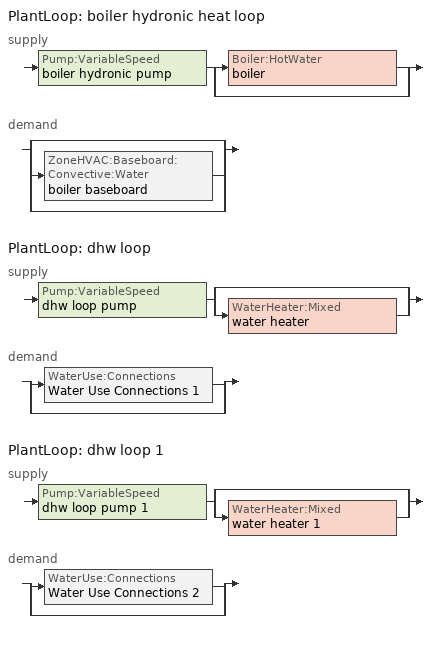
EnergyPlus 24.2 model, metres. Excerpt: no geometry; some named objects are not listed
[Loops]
PlantLoop 'boiler hydronic heat loop'
 supply: Pump:VariableSpeed 'boiler hydronic pump' > split
  | Boiler:HotWater 'boiler'
  | bypass
 demand: split
  | bypass
  | ZoneHVAC:Baseboard:Convective:Water 'boiler baseboard'
  | bypass
PlantLoop 'dhw loop'
 supply: Pump:VariableSpeed 'dhw loop pump' > split
  | bypass
  | WaterHeater:Mixed 'water heater'
 demand: split
  | WaterUse:Connections 'Water Use Connections 1'
  | bypass
PlantLoop 'dhw loop 1'
 supply: Pump:VariableSpeed 'dhw loop pump 1' > split
  | bypass
  | WaterHeater:Mixed 'water heater 1'
 demand: split
  | WaterUse:Connections 'Water Use Connections 2'
  | bypass
[ZoneControl:Thermostat]
conditioned space Thermostat: Zone or ZoneList=conditioned space; Control Type Schedule=conditioned space Thermostat Schedule; Control 1=conditioned space temperature setpoint; Temperature Difference Between Cutout And Setpoint {deltaC}=0
[ThermostatSetpoint:DualSetpoint]
conditioned space temperature setpoint: Heating Setpoint Temperature Schedule=heating setpoint; Cooling Setpoint Temperature Schedule=cooling setpoint
[ZoneHVAC:Baseboard:Convective:Water]
boiler baseboard: Availability Schedule=Always On Discrete; Heating Design Capacity Method=HeatingDesignCapacity; Heating Design Capacity {W}=17597.7; Heating Design Capacity Per Floor Area {W/m2}=0; Fraction of Autosized Heating Design Capacity=0.8; U-Factor Times Area Value {W/K}=1267.04; Maximum Water Flow Rate {m3/s}=0.000758076; Convergence Tolerance=0.001
[AirLoopHVAC:UnitarySystem] Control Type=Load; Controlling Zone or Thermostat Location=conditioned space; Dehumidification Control Type=None; Availability Schedule=Always On Discrete; Fan Placement=BlowThrough; DX Heating Coil Sizing Ratio=1; Use DOAS DX Cooling Coil=No; Minimum Supply Air Temperature {C}=2; Latent Load Control=SensibleOnlyLoadControl; Cooling Supply Air Flow Rate Method=None; Heating Supply Air Flow Rate Method=SupplyAirFlowRate; Heating Supply Air Flow Rate {m3/s}=0.00141584; No Load Supply Air Flow Rate Method=SupplyAirFlowRate; No Load Supply Air Flow Rate {m3/s}=0; No Load Supply Air Flow Rate Control Set To Low Speed=Yes; Maximum Supply Air Temperature {C}=48.8889; Maximum Outdoor Dry-Bulb Temperature for Supplemental Heater Operation {C}=21; Ancillary On-Cycle Electric Power {W}=0; Ancillary Off-Cycle Electric Power {W}=0
Name | Supply Fan | Supply Air Fan Operating Mode Schedule | Heating Coil
unit heater unitary system | unit heater supply fan | unit heater auto fan schedule | unit heater htg coil
unit heater unitary system 1 | unit heater supply fan 1 | unit heater auto fan schedule 1 | unit heater htg coil 1
[Fan:SystemModel] Availability Schedule=Always On Discrete; Design Maximum Air Flow Rate {m3/s}=0.00141584; Speed Control Method=Discrete; Electric Power Minimum Flow Rate Fraction=0.2; Design Pressure Rise {Pa}=500; Motor Efficiency=1; Motor In Air Stream Fraction=1; Design Electric Power Consumption {W}=Autosize; Design Power Sizing Method=PowerPerFlow; Electric Power Per Unit Flow Rate {W/(m3/s)}=1e-06; Electric Power Per Unit Flow Rate Per Unit Pressure {W/((m3/s)-Pa)}=1.66667; Fan Total Efficiency=0.7; Motor Loss Radiative Fraction=0; Number of Speeds=1; Speed Flow Fraction 1=1; Speed Electric Power Fraction 1=1
unit heater supply fan; unit heater supply fan 1
[Coil:Heating:Fuel] Availability Schedule=Always On Discrete; Fuel Type=NaturalGas; Burner Efficiency=0.3; Nominal Capacity {W}=0.293071; On Cycle Parasitic Electric Load {W}=0; Off Cycle Parasitic Fuel Load {W}=0
unit heater htg coil; unit heater htg coil 1
[Zone equipment]
conditioned space: boiler baseboard, unit heater unitary system, unit heater unitary system 1
[PlantLoop] Fluid Type=Water; Maximum Loop Temperature {C}=100; Minimum Loop Temperature {C}=0; Minimum Loop Flow Rate {m3/s}=0; Load Distribution Scheme=Optimal; Plant Loop Demand Calculation Scheme=SingleSetpoint; Common Pipe Simulation=None
Name | Plant Equipment Operation Scheme | Maximum Loop Flow Rate {m3/s} | Plant Loop Volume {m3}
boiler hydronic heat loop | boiler hydronic heat loop Operation Schemes | Autosize | Autocalculate
dhw loop | dhw loop Operation Schemes | 0.01 | 0.003
dhw loop 1 | dhw loop 1 Operation Schemes | 0.01 | 0.003
[Sizing:Plant] Loop Type=Heating; Sizing Option=NonCoincident; Zone Timesteps in Averaging Window=1; Coincident Sizing Factor Mode=None
Name | Design Loop Exit Temperature {C} | Loop Design Temperature Difference {deltaC}
boiler hydronic heat loop | 82.2222 | 11.1111
dhw loop; dhw loop 1 | 56 | 5.55556
[Pump:VariableSpeed] Motor Efficiency=0.85; Fraction of Motor Inefficiencies to Fluid Stream=0; Coefficient 1 of the Part Load Performance Curve=0; Coefficient 2 of the Part Load Performance Curve=1; Coefficient 3 of the Part Load Performance Curve=0; Coefficient 4 of the Part Load Performance Curve=0; Design Minimum Flow Rate {m3/s}=0; Pump Control Type=Intermittent; Skin Loss Radiative Fraction=0.5; Design Power Sizing Method=PowerPerFlowPerPressure; Design Electric Power per Unit Flow Rate {W/(m3/s)}=348701.1; Design Shaft Power per Unit Flow Rate per Unit Head {W/((m3/s)-Pa)}=1.28205; Design Minimum Flow Rate Fraction=0
Name | Design Maximum Flow Rate {m3/s} | Design Pump Head {Pa} | Design Power Consumption {W}
boiler hydronic pump | 3.75e-05 | 20000 | 1
dhw loop pump; dhw loop pump 1 | 0.01 | 1 | 0
[Boiler:HotWater]
boiler: Fuel Type=NaturalGas; Nominal Capacity {W}=17597.7; Nominal Thermal Efficiency=0.95; Efficiency Curve Temperature Evaluation Variable=LeavingBoiler; Normalized Boiler Efficiency Curve=NonCondensingBoilerEff; Design Water Flow Rate {m3/s}=Autosize; Minimum Part Load Ratio=0; Maximum Part Load Ratio=1; Optimum Part Load Ratio=1; Water Outlet Upper Temperature Limit {C}=99.9; Boiler Flow Mode=LeavingSetpointModulated; On Cycle Parasitic Electric Load {W}=0; Sizing Factor=1; Off Cycle Parasitic Fuel Load {W}=0
[SetpointManager:Scheduled] Control Variable=Temperature
Name | Schedule
boiler hydronic heat loop setpoint manager | boiler hydronic heat supply setpoint
Setpoint Manager Scheduled 1 | dhw temp
Setpoint Manager Scheduled 2 | dhw temp 1
[PlantEquipmentOperationSchemes] Control Scheme Object Type 1=PlantEquipmentOperation:HeatingLoad; Control Scheme Schedule Name 1=Always On Discrete
Name | Control Scheme Name 1
boiler hydronic heat loop Operation Schemes | boiler hydronic heat loop Heating Operation Scheme
dhw loop Operation Schemes | dhw loop Heating Operation Scheme
dhw loop 1 Operation Schemes | dhw loop 1 Heating Operation Scheme
[PlantEquipmentOperation:HeatingLoad] Load Range Lower Limit 1 {W}=0; Load Range Upper Limit 1 {W}=1000000000
Name | Range Equipment List Name 1
boiler hydronic heat loop Heating Operation Scheme | boiler hydronic heat loop Heating Equipment List
dhw loop Heating Operation Scheme | dhw loop Heating Equipment List
dhw loop 1 Heating Operation Scheme | dhw loop 1 Heating Equipment List
[PlantEquipmentList]
boiler hydronic heat loop Heating Equipment List: Boiler:HotWater, boiler
dhw loop Heating Equipment List: WaterHeater:Mixed, water heater
dhw loop 1 Heating Equipment List: WaterHeater:Mixed, water heater 1
[WaterHeater:Mixed] Tank Volume {m3}=0.143846; Deadband Temperature Difference {deltaC}=2; Maximum Temperature Limit {C}=99; Heater Control Type=Cycle; Heater Maximum Capacity {W}=10550.6; Heater Minimum Capacity {W}=0; Heater Ignition Minimum Flow Rate {m3/s}=0; Heater Ignition Delay {s}=0; Heater Fuel Type=NaturalGas; Heater Thermal Efficiency=0.765834; Off Cycle Parasitic Fuel Consumption Rate {W}=0; Off Cycle Parasitic Fuel Type=Electricity; Off Cycle Parasitic Heat Fraction to Tank=0; On Cycle Parasitic Fuel Consumption Rate {W}=0; On Cycle Parasitic Fuel Type=Electricity; On Cycle Parasitic Heat Fraction to Tank=0; Ambient Temperature Indicator=Zone; Ambient Temperature Zone=conditioned space; Off Cycle Loss Coefficient to Ambient Temperature {W/K}=5.10624; Off Cycle Loss Fraction to Zone=0.64; On Cycle Loss Coefficient to Ambient Temperature {W/K}=5.10624; On Cycle Loss Fraction to Zone=1; Use Side Effectiveness=1; Source Side Effectiveness=1; Use Side Design Flow Rate {m3/s}=Autosize; Source Side Design Flow Rate {m3/s}=Autosize; Indirect Water Heating Recovery Time {hr}=1.5; Source Side Flow Control Mode=IndirectHeatPrimarySetpoint
Name | Setpoint Temperature Schedule
water heater | water heater setpoint
water heater 1 | water heater setpoint 1
[WaterHeater:Sizing] Design Mode=PeakDraw; Time Storage Can Meet Peak Draw {hr}=0.538503; Time for Tank Recovery {hr}=0; Nominal Tank Volume for Autosizing Plant Connections {m3}=1
water heater; water heater 1
[WaterUse:Connections] Drain Water Heat Exchanger Type=None; Drain Water Heat Exchanger Destination=Plant
Name | Water Use Equipment Name 1 | Water Use Equipment Name 2 | Water Use Equipment Name 3 | Water Use Equipment Name 4
Water Use Connections 1 | dhw fixtures | dhw distribution waste | clothes washer | dishwasher
Water Use Connections 2 | dhw fixtures 1 | dhw distribution waste 1 | clothes washer 1 | dishwasher 1
[WaterUse:Equipment]
Name | Peak Flow Rate {m3/s} | Flow Rate Fraction Schedule | Target Temperature Schedule
dhw fixtures | 3.38248e-06 | dhw fixtures schedule | mixed water temperature schedule
dhw distribution waste | 1.02542e-06 | dhw fixtures schedule | mixed water temperature schedule
clothes washer | 7.27439e-07 | clothes washer schedule
dishwasher | 2.18154e-07 | dishwasher schedule
dhw fixtures 1 | 1.12749e-06 | dhw fixtures schedule | mixed water temperature schedule
dhw distribution waste 1 | 3.41808e-07 | dhw fixtures schedule | mixed water temperature schedule
clothes washer 1 | 2.4248e-07 | clothes washer schedule
dishwasher 1 | 7.27179e-08 | dishwasher schedule
[EnergyManagementSystem:GlobalVariable]
infil_program_Qfan
infil_program_Qinf
natural_vent_program_Qnv
natural_vent_program_Qwhf
[EnergyManagementSystem:InternalVariable]
boiler_hydronic_pump_rated_mfr: Internal Data Index Key=boiler hydronic pump; Internal Data Type=Pump Maximum Mass Flow Rate
[EnergyManagementSystem:Sensor]
Name | Output:Variable or Output:Meter Index Key | Output:Variable or Output:Meter
airflow_gain | infil flow | Infiltration Sensible Heat Gain Energy
airflow_gain_1 | natural vent flow | Infiltration Sensible Heat Gain Energy
airflow_gain_2 | whole house fan flow | Infiltration Sensible Heat Gain Energy
airflow_loss | infil flow | Infiltration Sensible Heat Loss Energy
airflow_loss_1 | natural vent flow | Infiltration Sensible Heat Loss Energy
airflow_loss_2 | whole house fan flow | Infiltration Sensible Heat Loss Energy
boiler_baseboard_s | boiler baseboard | Baseboard Total Heating Energy
boiler_hydronic_pump_mfr_s | boiler hydronic pump | Pump Mass Flow Rate
boiler_hydronic_pump_s | boiler hydronic pump | Pump Electricity Energy
boiler_plr_s | boiler | Boiler Part Load Ratio
clg_load_cond |  | Cooling:EnergyTransfer:Zone:CONDITIONED SPACE
clg_sp_s; clg_sp_s_1 | cooling setpoint | Schedule Value
clothes_dryer_exhaust_0_sch_s | clothes dryer exhaust 0 schedule | Schedule Value
conditioned_space_clg_unmet_s | conditioned space | Zone Cooling Setpoint Not Met Time
conditioned_space_htg_unmet_s | conditioned space | Zone Heating Setpoint Not Met Time
cool_season | cooling season schedule | Schedule Value
dhw_loss | water heater | Water Heater Heat Loss Energy
dhw_loss_1 | water heater 1 | Water Heater Heat Loss Energy
dhw_rtf | water heater | Water Heater Runtime Fraction
dhw_rtf_1 | water heater 1 | Water Heater Runtime Fraction
fridge_tin_s; tin_s; tin_s_1 | conditioned space | Zone Mean Air Temperature
htg_load_cond |  | Heating:EnergyTransfer:Zone:CONDITIONED SPACE
htg_sp_s; htg_sp_s_1 | heating setpoint | Schedule Value
ig_ee_conv | clothes dryer | Electric Equipment Convective Heating Energy
ig_ee_conv_1 | clothes washer | Electric Equipment Convective Heating Energy
ig_ee_conv_2 | cooking range | Electric Equipment Convective Heating Energy
ig_ee_conv_3 | dishwasher | Electric Equipment Convective Heating Energy
ig_ee_conv_4 | fridge | Electric Equipment Convective Heating Energy
ig_ee_conv_5 | misc plug loads | Electric Equipment Convective Heating Energy
ig_ee_conv_6 | whole house fan | Electric Equipment Convective Heating Energy
ig_ee_rad | clothes dryer | Electric Equipment Radiant Heating Energy
ig_ee_rad_1 | clothes washer | Electric Equipment Radiant Heating Energy
ig_ee_rad_2 | cooking range | Electric Equipment Radiant Heating Energy
ig_ee_rad_3 | dishwasher | Electric Equipment Radiant Heating Energy
ig_ee_rad_4 | fridge | Electric Equipment Radiant Heating Energy
ig_ee_rad_5 | misc plug loads | Electric Equipment Radiant Heating Energy
ig_ee_rad_6 | whole house fan | Electric Equipment Radiant Heating Energy
ig_lgt_conv | interior lighting | Lights Convective Heating Energy
ig_lgt_rad | interior lighting | Lights Radiant Heating Energy
ig_lgt_vis | interior lighting | Lights Visible Radiation Heating Energy
ig_oe_conv | clothes dryer 1 | Other Equipment Convective Heating Energy
ig_oe_conv_1 | cooking range 1 | Other Equipment Convective Heating Energy
ig_oe_conv_2 | general water use latent | Other Equipment Convective Heating Energy
ig_oe_conv_3 | general water use sensible | Other Equipment Convective Heating Energy
ig_oe_conv_4 | water heater energy adjustment1 | Other Equipment Convective Heating Energy
ig_oe_conv_5 | water heater energy adjustment2 | Other Equipment Convective Heating Energy
ig_oe_rad | clothes dryer 1 | Other Equipment Radiant Heating Energy
ig_oe_rad_1 | cooking range 1 | Other Equipment Radiant Heating Energy
ig_oe_rad_2 | general water use latent | Other Equipment Radiant Heating Energy
ig_oe_rad_3 | general water use sensible | Other Equipment Radiant Heating Energy
ig_oe_rad_4 | water heater energy adjustment1 | Other Equipment Radiant Heating Energy
ig_oe_rad_5 | water heater energy adjustment2 | Other Equipment Radiant Heating Energy
ig_ppl_conv | occupants | People Convective Heating Energy
ig_ppl_rad | occupants | People Radiant Heating Energy
im_conv | furniture mass conditioned space 1 | Surface Inside Face Convection Heat Gain Energy
im_conv_1 | partition wall mass | Surface Inside Face Convection Heat Gain Energy
im_ig | furniture mass conditioned space 1 | Surface Inside Face Internal Gains Radiation Heat Gain Energy
im_ig_1 | partition wall mass | Surface Inside Face Internal Gains Radiation Heat Gain Energy
im_lgt | furniture mass conditioned space 1 | Surface Inside Face Lights Radiation Heat Gain Energy
im_lgt_1 | partition wall mass | Surface Inside Face Lights Radiation Heat Gain Energy
im_sol | furniture mass conditioned space 1 | Surface Inside Face Solar Radiation Heat Gain Energy
im_sol_1 | partition wall mass | Surface Inside Face Solar Radiation Heat Gain Energy
im_surf | furniture mass conditioned space 1 | Surface Inside Face Net Surface Thermal Radiation Heat Gain Energy
im_surf_1 | partition wall mass | Surface Inside Face Net Surface Thermal Radiation Heat Gain Energy
mech_vent_bath_fan_0_sch_s | mech vent bath fan 0 schedule | Schedule Value
mech_vent_bath_fan_1_sch_s | mech vent bath fan 1 schedule | Schedule Value
mech_vent_range_fan_0_sch_s | mech vent range fan 0 schedule | Schedule Value
mv_conv | mech vent bath fan 0 | Electric Equipment Convective Heating Energy
mv_conv_1 | mech vent bath fan 1 | Electric Equipment Convective Heating Energy
mv_conv_2 | mech vent house fan | Electric Equipment Convective Heating Energy
mv_conv_3 | mech vent house fan cfis | Electric Equipment Convective Heating Energy
mv_conv_4 | mech vent range fan 0 | Electric Equipment Convective Heating Energy
mv_conv_5 | mech vent house fan latent load | Other Equipment Convective Heating Energy
mv_conv_6 | mech vent house fan sensible load | Other Equipment Convective Heating Energy
mv_rad | mech vent bath fan 0 | Electric Equipment Radiant Heating Energy
mv_rad_1 | mech vent bath fan 1 | Electric Equipment Radiant Heating Energy
mv_rad_2 | mech vent house fan | Electric Equipment Radiant Heating Energy
mv_rad_3 | mech vent house fan cfis | Electric Equipment Radiant Heating Energy
mv_rad_4 | mech vent range fan 0 | Electric Equipment Radiant Heating Energy
mv_rad_5 | mech vent house fan latent load | Other Equipment Radiant Heating Energy
mv_rad_6 | mech vent house fan sensible load | Other Equipment Radiant Heating Energy
natural_vent_s | natural vent schedule | Schedule Value
out_pb_s |  | Site Outdoor Air Barometric Pressure
out_wt_s |  | Site Outdoor Air Humidity Ratio
site_vw_s |  | Site Wind Speed
ss_back_out | Window1 | Surface Window Shortwave from Zone Back Out Window Heat Transfer Rate
ss_back_out_1 | Window10 | Surface Window Shortwave from Zone Back Out Window Heat Transfer Rate
ss_back_out_10 | Window2 | Surface Window Shortwave from Zone Back Out Window Heat Transfer Rate
ss_back_out_11 | Window20 | Surface Window Shortwave from Zone Back Out Window Heat Transfer Rate
ss_back_out_12 | Window21 | Surface Window Shortwave from Zone Back Out Window Heat Transfer Rate
ss_back_out_13 | Window22 | Surface Window Shortwave from Zone Back Out Window Heat Transfer Rate
ss_back_out_14 | Window23 | Surface Window Shortwave from Zone Back Out Window Heat Transfer Rate
ss_back_out_15 | Window24 | Surface Window Shortwave from Zone Back Out Window Heat Transfer Rate
ss_back_out_16 | Window25 | Surface Window Shortwave from Zone Back Out Window Heat Transfer Rate
ss_back_out_17 | Window26 | Surface Window Shortwave from Zone Back Out Window Heat Transfer Rate
ss_back_out_18 | Window27 | Surface Window Shortwave from Zone Back Out Window Heat Transfer Rate
ss_back_out_19 | Window28 | Surface Window Shortwave from Zone Back Out Window Heat Transfer Rate
ss_back_out_2 | Window11 | Surface Window Shortwave from Zone Back Out Window Heat Transfer Rate
ss_back_out_20 | Window3 | Surface Window Shortwave from Zone Back Out Window Heat Transfer Rate
ss_back_out_21 | Window30 | Surface Window Shortwave from Zone Back Out Window Heat Transfer Rate
ss_back_out_22 | Window31 | Surface Window Shortwave from Zone Back Out Window Heat Transfer Rate
ss_back_out_23 | Window32 | Surface Window Shortwave from Zone Back Out Window Heat Transfer Rate
ss_back_out_24 | Window33 | Surface Window Shortwave from Zone Back Out Window Heat Transfer Rate
ss_back_out_25 | Window34 | Surface Window Shortwave from Zone Back Out Window Heat Transfer Rate
ss_back_out_26 | Window35 | Surface Window Shortwave from Zone Back Out Window Heat Transfer Rate
ss_back_out_27 | Window36 | Surface Window Shortwave from Zone Back Out Window Heat Transfer Rate
ss_back_out_28 | Window37 | Surface Window Shortwave from Zone Back Out Window Heat Transfer Rate
ss_back_out_29 | Window4 | Surface Window Shortwave from Zone Back Out Window Heat Transfer Rate
ss_back_out_3 | Window12 | Surface Window Shortwave from Zone Back Out Window Heat Transfer Rate
ss_back_out_30 | Window5 | Surface Window Shortwave from Zone Back Out Window Heat Transfer Rate
ss_back_out_31 | Window6 | Surface Window Shortwave from Zone Back Out Window Heat Transfer Rate
ss_back_out_32 | Window7 | Surface Window Shortwave from Zone Back Out Window Heat Transfer Rate
ss_back_out_33 | Window8 | Surface Window Shortwave from Zone Back Out Window Heat Transfer Rate
ss_back_out_34 | Window9 | Surface Window Shortwave from Zone Back Out Window Heat Transfer Rate
ss_back_out_4 | Window13 | Surface Window Shortwave from Zone Back Out Window Heat Transfer Rate
ss_back_out_5 | Window14 | Surface Window Shortwave from Zone Back Out Window Heat Transfer Rate
ss_back_out_6 | Window15 | Surface Window Shortwave from Zone Back Out Window Heat Transfer Rate
ss_back_out_7 | Window16 | Surface Window Shortwave from Zone Back Out Window Heat Transfer Rate
ss_back_out_8 | Window17 | Surface Window Shortwave from Zone Back Out Window Heat Transfer Rate
ss_back_out_9 | Window18 | Surface Window Shortwave from Zone Back Out Window Heat Transfer Rate
ss_conv | Door1 | Surface Inside Face Convection Heat Gain Energy
ss_conv_1 | Door2 | Surface Inside Face Convection Heat Gain Energy
ss_conv_10 | Window16 | Surface Inside Face Convection Heat Gain Energy
ss_conv_11 | Window17 | Surface Inside Face Convection Heat Gain Energy
ss_conv_12 | Window18 | Surface Inside Face Convection Heat Gain Energy
ss_conv_13 | Window2 | Surface Inside Face Convection Heat Gain Energy
ss_conv_14 | Window20 | Surface Inside Face Convection Heat Gain Energy
ss_conv_15 | Window21 | Surface Inside Face Convection Heat Gain Energy
ss_conv_16 | Window22 | Surface Inside Face Convection Heat Gain Energy
ss_conv_17 | Window23 | Surface Inside Face Convection Heat Gain Energy
ss_conv_18 | Window24 | Surface Inside Face Convection Heat Gain Energy
ss_conv_19 | Window25 | Surface Inside Face Convection Heat Gain Energy
ss_conv_2 | Door3 | Surface Inside Face Convection Heat Gain Energy
ss_conv_20 | Window26 | Surface Inside Face Convection Heat Gain Energy
ss_conv_21 | Window27 | Surface Inside Face Convection Heat Gain Energy
ss_conv_22 | Window28 | Surface Inside Face Convection Heat Gain Energy
ss_conv_23 | Window3 | Surface Inside Face Convection Heat Gain Energy
ss_conv_24 | Window30 | Surface Inside Face Convection Heat Gain Energy
ss_conv_25 | Window31 | Surface Inside Face Convection Heat Gain Energy
ss_conv_26 | Window32 | Surface Inside Face Convection Heat Gain Energy
ss_conv_27 | Window33 | Surface Inside Face Convection Heat Gain Energy
ss_conv_28 | Window34 | Surface Inside Face Convection Heat Gain Energy
ss_conv_29 | Window35 | Surface Inside Face Convection Heat Gain Energy
ss_conv_3 | Window1 | Surface Inside Face Convection Heat Gain Energy
ss_conv_30 | Window36 | Surface Inside Face Convection Heat Gain Energy
ss_conv_31 | Window37 | Surface Inside Face Convection Heat Gain Energy
ss_conv_32 | Window4 | Surface Inside Face Convection Heat Gain Energy
ss_conv_33 | Window5 | Surface Inside Face Convection Heat Gain Energy
ss_conv_34 | Window6 | Surface Inside Face Convection Heat Gain Energy
ss_conv_35 | Window7 | Surface Inside Face Convection Heat Gain Energy
ss_conv_36 | Window8 | Surface Inside Face Convection Heat Gain Energy
ss_conv_37 | Window9 | Surface Inside Face Convection Heat Gain Energy
ss_conv_4 | Window10 | Surface Inside Face Convection Heat Gain Energy
ss_conv_5 | Window11 | Surface Inside Face Convection Heat Gain Energy
ss_conv_6 | Window12 | Surface Inside Face Convection Heat Gain Energy
ss_conv_7 | Window13 | Surface Inside Face Convection Heat Gain Energy
ss_conv_8 | Window14 | Surface Inside Face Convection Heat Gain Energy
ss_conv_9 | Window15 | Surface Inside Face Convection Heat Gain Energy
ss_ig | Door1 | Surface Inside Face Internal Gains Radiation Heat Gain Energy
ss_ig_1 | Door2 | Surface Inside Face Internal Gains Radiation Heat Gain Energy
ss_ig_10 | Window16 | Surface Inside Face Internal Gains Radiation Heat Gain Energy
ss_ig_11 | Window17 | Surface Inside Face Internal Gains Radiation Heat Gain Energy
ss_ig_12 | Window18 | Surface Inside Face Internal Gains Radiation Heat Gain Energy
ss_ig_13 | Window2 | Surface Inside Face Internal Gains Radiation Heat Gain Energy
ss_ig_14 | Window20 | Surface Inside Face Internal Gains Radiation Heat Gain Energy
ss_ig_15 | Window21 | Surface Inside Face Internal Gains Radiation Heat Gain Energy
ss_ig_16 | Window22 | Surface Inside Face Internal Gains Radiation Heat Gain Energy
ss_ig_17 | Window23 | Surface Inside Face Internal Gains Radiation Heat Gain Energy
ss_ig_18 | Window24 | Surface Inside Face Internal Gains Radiation Heat Gain Energy
ss_ig_19 | Window25 | Surface Inside Face Internal Gains Radiation Heat Gain Energy
ss_ig_2 | Door3 | Surface Inside Face Internal Gains Radiation Heat Gain Energy
ss_ig_20 | Window26 | Surface Inside Face Internal Gains Radiation Heat Gain Energy
ss_ig_21 | Window27 | Surface Inside Face Internal Gains Radiation Heat Gain Energy
ss_ig_22 | Window28 | Surface Inside Face Internal Gains Radiation Heat Gain Energy
ss_ig_23 | Window3 | Surface Inside Face Internal Gains Radiation Heat Gain Energy
ss_ig_24 | Window30 | Surface Inside Face Internal Gains Radiation Heat Gain Energy
ss_ig_25 | Window31 | Surface Inside Face Internal Gains Radiation Heat Gain Energy
ss_ig_26 | Window32 | Surface Inside Face Internal Gains Radiation Heat Gain Energy
ss_ig_27 | Window33 | Surface Inside Face Internal Gains Radiation Heat Gain Energy
ss_ig_28 | Window34 | Surface Inside Face Internal Gains Radiation Heat Gain Energy
ss_ig_29 | Window35 | Surface Inside Face Internal Gains Radiation Heat Gain Energy
ss_ig_3 | Window1 | Surface Inside Face Internal Gains Radiation Heat Gain Energy
ss_ig_30 | Window36 | Surface Inside Face Internal Gains Radiation Heat Gain Energy
ss_ig_31 | Window37 | Surface Inside Face Internal Gains Radiation Heat Gain Energy
ss_ig_32 | Window4 | Surface Inside Face Internal Gains Radiation Heat Gain Energy
ss_ig_33 | Window5 | Surface Inside Face Internal Gains Radiation Heat Gain Energy
ss_ig_34 | Window6 | Surface Inside Face Internal Gains Radiation Heat Gain Energy
ss_ig_35 | Window7 | Surface Inside Face Internal Gains Radiation Heat Gain Energy
ss_ig_36 | Window8 | Surface Inside Face Internal Gains Radiation Heat Gain Energy
ss_ig_37 | Window9 | Surface Inside Face Internal Gains Radiation Heat Gain Energy
ss_ig_4 | Window10 | Surface Inside Face Internal Gains Radiation Heat Gain Energy
ss_ig_5 | Window11 | Surface Inside Face Internal Gains Radiation Heat Gain Energy
ss_ig_6 | Window12 | Surface Inside Face Internal Gains Radiation Heat Gain Energy
ss_ig_7 | Window13 | Surface Inside Face Internal Gains Radiation Heat Gain Energy
ss_ig_8 | Window14 | Surface Inside Face Internal Gains Radiation Heat Gain Energy
ss_ig_9 | Window15 | Surface Inside Face Internal Gains Radiation Heat Gain Energy
ss_lgt | Door1 | Surface Inside Face Lights Radiation Heat Gain Energy
ss_lgt_1 | Door2 | Surface Inside Face Lights Radiation Heat Gain Energy
ss_lgt_2 | Door3 | Surface Inside Face Lights Radiation Heat Gain Energy
ss_sol | Door1 | Surface Inside Face Solar Radiation Heat Gain Energy
ss_sol_1 | Door2 | Surface Inside Face Solar Radiation Heat Gain Energy
ss_sol_2 | Door3 | Surface Inside Face Solar Radiation Heat Gain Energy
ss_surf | Door1 | Surface Inside Face Net Surface Thermal Radiation Heat Gain Energy
ss_surf_1 | Door2 | Surface Inside Face Net Surface Thermal Radiation Heat Gain Energy
ss_surf_10 | Window16 | Surface Inside Face Net Surface Thermal Radiation Heat Gain Energy
ss_surf_11 | Window17 | Surface Inside Face Net Surface Thermal Radiation Heat Gain Energy
ss_surf_12 | Window18 | Surface Inside Face Net Surface Thermal Radiation Heat Gain Energy
ss_surf_13 | Window2 | Surface Inside Face Net Surface Thermal Radiation Heat Gain Energy
ss_surf_14 | Window20 | Surface Inside Face Net Surface Thermal Radiation Heat Gain Energy
ss_surf_15 | Window21 | Surface Inside Face Net Surface Thermal Radiation Heat Gain Energy
ss_surf_16 | Window22 | Surface Inside Face Net Surface Thermal Radiation Heat Gain Energy
ss_surf_17 | Window23 | Surface Inside Face Net Surface Thermal Radiation Heat Gain Energy
ss_surf_18 | Window24 | Surface Inside Face Net Surface Thermal Radiation Heat Gain Energy
ss_surf_19 | Window25 | Surface Inside Face Net Surface Thermal Radiation Heat Gain Energy
ss_surf_2 | Door3 | Surface Inside Face Net Surface Thermal Radiation Heat Gain Energy
ss_surf_20 | Window26 | Surface Inside Face Net Surface Thermal Radiation Heat Gain Energy
ss_surf_21 | Window27 | Surface Inside Face Net Surface Thermal Radiation Heat Gain Energy
ss_surf_22 | Window28 | Surface Inside Face Net Surface Thermal Radiation Heat Gain Energy
ss_surf_23 | Window3 | Surface Inside Face Net Surface Thermal Radiation Heat Gain Energy
ss_surf_24 | Window30 | Surface Inside Face Net Surface Thermal Radiation Heat Gain Energy
ss_surf_25 | Window31 | Surface Inside Face Net Surface Thermal Radiation Heat Gain Energy
ss_surf_26 | Window32 | Surface Inside Face Net Surface Thermal Radiation Heat Gain Energy
ss_surf_27 | Window33 | Surface Inside Face Net Surface Thermal Radiation Heat Gain Energy
ss_surf_28 | Window34 | Surface Inside Face Net Surface Thermal Radiation Heat Gain Energy
ss_surf_29 | Window35 | Surface Inside Face Net Surface Thermal Radiation Heat Gain Energy
ss_surf_3 | Window1 | Surface Inside Face Net Surface Thermal Radiation Heat Gain Energy
ss_surf_30 | Window36 | Surface Inside Face Net Surface Thermal Radiation Heat Gain Energy
ss_surf_31 | Window37 | Surface Inside Face Net Surface Thermal Radiation Heat Gain Energy
ss_surf_32 | Window4 | Surface Inside Face Net Surface Thermal Radiation Heat Gain Energy
ss_surf_33 | Window5 | Surface Inside Face Net Surface Thermal Radiation Heat Gain Energy
ss_surf_34 | Window6 | Surface Inside Face Net Surface Thermal Radiation Heat Gain Energy
ss_surf_35 | Window7 | Surface Inside Face Net Surface Thermal Radiation Heat Gain Energy
ss_surf_36 | Window8 | Surface Inside Face Net Surface Thermal Radiation Heat Gain Energy
ss_surf_37 | Window9 | Surface Inside Face Net Surface Thermal Radiation Heat Gain Energy
ss_surf_4 | Window10 | Surface Inside Face Net Surface Thermal Radiation Heat Gain Energy
ss_surf_5 | Window11 | Surface Inside Face Net Surface Thermal Radiation Heat Gain Energy
ss_surf_6 | Window12 | Surface Inside Face Net Surface Thermal Radiation Heat Gain Energy
ss_surf_7 | Window13 | Surface Inside Face Net Surface Thermal Radiation Heat Gain Energy
ss_surf_8 | Window14 | Surface Inside Face Net Surface Thermal Radiation Heat Gain Energy
ss_surf_9 | Window15 | Surface Inside Face Net Surface Thermal Radiation Heat Gain Energy
ss_trans_in | Window1 | Surface Window Transmitted Solar Radiation Rate
ss_trans_in_1 | Window10 | Surface Window Transmitted Solar Radiation Rate
ss_trans_in_10 | Window2 | Surface Window Transmitted Solar Radiation Rate
ss_trans_in_11 | Window20 | Surface Window Transmitted Solar Radiation Rate
ss_trans_in_12 | Window21 | Surface Window Transmitted Solar Radiation Rate
ss_trans_in_13 | Window22 | Surface Window Transmitted Solar Radiation Rate
ss_trans_in_14 | Window23 | Surface Window Transmitted Solar Radiation Rate
ss_trans_in_15 | Window24 | Surface Window Transmitted Solar Radiation Rate
ss_trans_in_16 | Window25 | Surface Window Transmitted Solar Radiation Rate
ss_trans_in_17 | Window26 | Surface Window Transmitted Solar Radiation Rate
ss_trans_in_18 | Window27 | Surface Window Transmitted Solar Radiation Rate
ss_trans_in_19 | Window28 | Surface Window Transmitted Solar Radiation Rate
ss_trans_in_2 | Window11 | Surface Window Transmitted Solar Radiation Rate
ss_trans_in_20 | Window3 | Surface Window Transmitted Solar Radiation Rate
ss_trans_in_21 | Window30 | Surface Window Transmitted Solar Radiation Rate
ss_trans_in_22 | Window31 | Surface Window Transmitted Solar Radiation Rate
ss_trans_in_23 | Window32 | Surface Window Transmitted Solar Radiation Rate
ss_trans_in_24 | Window33 | Surface Window Transmitted Solar Radiation Rate
ss_trans_in_25 | Window34 | Surface Window Transmitted Solar Radiation Rate
ss_trans_in_26 | Window35 | Surface Window Transmitted Solar Radiation Rate
ss_trans_in_27 | Window36 | Surface Window Transmitted Solar Radiation Rate
ss_trans_in_28 | Window37 | Surface Window Transmitted Solar Radiation Rate
ss_trans_in_29 | Window4 | Surface Window Transmitted Solar Radiation Rate
ss_trans_in_3 | Window12 | Surface Window Transmitted Solar Radiation Rate
ss_trans_in_30 | Window5 | Surface Window Transmitted Solar Radiation Rate
ss_trans_in_31 | Window6 | Surface Window Transmitted Solar Radiation Rate
ss_trans_in_32 | Window7 | Surface Window Transmitted Solar Radiation Rate
ss_trans_in_33 | Window8 | Surface Window Transmitted Solar Radiation Rate
ss_trans_in_34 | Window9 | Surface Window Transmitted Solar Radiation Rate
ss_trans_in_4 | Window13 | Surface Window Transmitted Solar Radiation Rate
ss_trans_in_5 | Window14 | Surface Window Transmitted Solar Radiation Rate
ss_trans_in_6 | Window15 | Surface Window Transmitted Solar Radiation Rate
ss_trans_in_7 | Window16 | Surface Window Transmitted Solar Radiation Rate
ss_trans_in_8 | Window17 | Surface Window Transmitted Solar Radiation Rate
ss_trans_in_9 | Window18 | Surface Window Transmitted Solar Radiation Rate
ss_trans_out | Window1 | Surface Inside Face Initial Transmitted Diffuse Transmitted Out Window Solar Radiation Rate
ss_trans_out_1 | Window10 | Surface Inside Face Initial Transmitted Diffuse Transmitted Out Window Solar Radiation Rate
ss_trans_out_10 | Window2 | Surface Inside Face Initial Transmitted Diffuse Transmitted Out Window Solar Radiation Rate
ss_trans_out_11 | Window20 | Surface Inside Face Initial Transmitted Diffuse Transmitted Out Window Solar Radiation Rate
ss_trans_out_12 | Window21 | Surface Inside Face Initial Transmitted Diffuse Transmitted Out Window Solar Radiation Rate
ss_trans_out_13 | Window22 | Surface Inside Face Initial Transmitted Diffuse Transmitted Out Window Solar Radiation Rate
ss_trans_out_14 | Window23 | Surface Inside Face Initial Transmitted Diffuse Transmitted Out Window Solar Radiation Rate
ss_trans_out_15 | Window24 | Surface Inside Face Initial Transmitted Diffuse Transmitted Out Window Solar Radiation Rate
ss_trans_out_16 | Window25 | Surface Inside Face Initial Transmitted Diffuse Transmitted Out Window Solar Radiation Rate
ss_trans_out_17 | Window26 | Surface Inside Face Initial Transmitted Diffuse Transmitted Out Window Solar Radiation Rate
ss_trans_out_18 | Window27 | Surface Inside Face Initial Transmitted Diffuse Transmitted Out Window Solar Radiation Rate
ss_trans_out_19 | Window28 | Surface Inside Face Initial Transmitted Diffuse Transmitted Out Window Solar Radiation Rate
ss_trans_out_2 | Window11 | Surface Inside Face Initial Transmitted Diffuse Transmitted Out Window Solar Radiation Rate
ss_trans_out_20 | Window3 | Surface Inside Face Initial Transmitted Diffuse Transmitted Out Window Solar Radiation Rate
ss_trans_out_21 | Window30 | Surface Inside Face Initial Transmitted Diffuse Transmitted Out Window Solar Radiation Rate
ss_trans_out_22 | Window31 | Surface Inside Face Initial Transmitted Diffuse Transmitted Out Window Solar Radiation Rate
ss_trans_out_23 | Window32 | Surface Inside Face Initial Transmitted Diffuse Transmitted Out Window Solar Radiation Rate
ss_trans_out_24 | Window33 | Surface Inside Face Initial Transmitted Diffuse Transmitted Out Window Solar Radiation Rate
ss_trans_out_25 | Window34 | Surface Inside Face Initial Transmitted Diffuse Transmitted Out Window Solar Radiation Rate
ss_trans_out_26 | Window35 | Surface Inside Face Initial Transmitted Diffuse Transmitted Out Window Solar Radiation Rate
ss_trans_out_27 | Window36 | Surface Inside Face Initial Transmitted Diffuse Transmitted Out Window Solar Radiation Rate
ss_trans_out_28 | Window37 | Surface Inside Face Initial Transmitted Diffuse Transmitted Out Window Solar Radiation Rate
ss_trans_out_29 | Window4 | Surface Inside Face Initial Transmitted Diffuse Transmitted Out Window Solar Radiation Rate
ss_trans_out_3 | Window12 | Surface Inside Face Initial Transmitted Diffuse Transmitted Out Window Solar Radiation Rate
ss_trans_out_30 | Window5 | Surface Inside Face Initial Transmitted Diffuse Transmitted Out Window Solar Radiation Rate
ss_trans_out_31 | Window6 | Surface Inside Face Initial Transmitted Diffuse Transmitted Out Window Solar Radiation Rate
ss_trans_out_32 | Window7 | Surface Inside Face Initial Transmitted Diffuse Transmitted Out Window Solar Radiation Rate
ss_trans_out_33 | Window8 | Surface Inside Face Initial Transmitted Diffuse Transmitted Out Window Solar Radiation Rate
ss_trans_out_34 | Window9 | Surface Inside Face Initial Transmitted Diffuse Transmitted Out Window Solar Radiation Rate
ss_trans_out_4 | Window13 | Surface Inside Face Initial Transmitted Diffuse Transmitted Out Window Solar Radiation Rate
ss_trans_out_5 | Window14 | Surface Inside Face Initial Transmitted Diffuse Transmitted Out Window Solar Radiation Rate
ss_trans_out_6 | Window15 | Surface Inside Face Initial Transmitted Diffuse Transmitted Out Window Solar Radiation Rate
ss_trans_out_7 | Window16 | Surface Inside Face Initial Transmitted Diffuse Transmitted Out Window Solar Radiation Rate
ss_trans_out_8 | Window17 | Surface Inside Face Initial Transmitted Diffuse Transmitted Out Window Solar Radiation Rate
ss_trans_out_9 | Window18 | Surface Inside Face Initial Transmitted Diffuse Transmitted Out Window Solar Radiation Rate
s_conv | Floor1 | Surface Inside Face Convection Heat Gain Energy
s_conv_1 | Floor2 | Surface Inside Face Convection Heat Gain Energy
s_conv_10 | RimJoist1:90 | Surface Inside Face Convection Heat Gain Energy
s_conv_11 | Slab1 | Surface Inside Face Convection Heat Gain Energy
s_conv_12 | Wall1:0 | Surface Inside Face Convection Heat Gain Energy
s_conv_13 | Wall1:180 | Surface Inside Face Convection Heat Gain Energy
s_conv_14 | Wall1:270 | Surface Inside Face Convection Heat Gain Energy
s_conv_15 | Wall1:90 | Surface Inside Face Convection Heat Gain Energy
s_conv_16 | Wall2:0 | Surface Inside Face Convection Heat Gain Energy
s_conv_17 | Wall2:180 | Surface Inside Face Convection Heat Gain Energy
s_conv_18 | Wall2:270 | Surface Inside Face Convection Heat Gain Energy
s_conv_19 | Wall2:90 | Surface Inside Face Convection Heat Gain Energy
s_conv_2 | Floor3 | Surface Inside Face Convection Heat Gain Energy
s_conv_20 | Wall3:0 | Surface Inside Face Convection Heat Gain Energy
s_conv_21 | Wall3:180 | Surface Inside Face Convection Heat Gain Energy
s_conv_22 | Wall3:270 | Surface Inside Face Convection Heat Gain Energy
s_conv_23 | Wall3:90 | Surface Inside Face Convection Heat Gain Energy
s_conv_24 | Wall4:0 | Surface Inside Face Convection Heat Gain Energy
s_conv_25 | Wall4:180 | Surface Inside Face Convection Heat Gain Energy
s_conv_26 | Wall4:270 | Surface Inside Face Convection Heat Gain Energy
s_conv_27 | Wall4:90 | Surface Inside Face Convection Heat Gain Energy
s_conv_3 | Floor4 | Surface Inside Face Convection Heat Gain Energy
s_conv_4 | FoundationWall1 | Surface Inside Face Convection Heat Gain Energy
s_conv_5 | inferred conditioned ceiling | Surface Inside Face Convection Heat Gain Energy
s_conv_6 | inferred conditioned floor | Surface Inside Face Convection Heat Gain Energy
s_conv_7 | RimJoist1:0 | Surface Inside Face Convection Heat Gain Energy
s_conv_8 | RimJoist1:180 | Surface Inside Face Convection Heat Gain Energy
s_conv_9 | RimJoist1:270 | Surface Inside Face Convection Heat Gain Energy
s_ig | Floor1 | Surface Inside Face Internal Gains Radiation Heat Gain Energy
s_ig_1 | Floor2 | Surface Inside Face Internal Gains Radiation Heat Gain Energy
s_ig_10 | RimJoist1:90 | Surface Inside Face Internal Gains Radiation Heat Gain Energy
s_ig_11 | Slab1 | Surface Inside Face Internal Gains Radiation Heat Gain Energy
s_ig_12 | Wall1:0 | Surface Inside Face Internal Gains Radiation Heat Gain Energy
s_ig_13 | Wall1:180 | Surface Inside Face Internal Gains Radiation Heat Gain Energy
s_ig_14 | Wall1:270 | Surface Inside Face Internal Gains Radiation Heat Gain Energy
s_ig_15 | Wall1:90 | Surface Inside Face Internal Gains Radiation Heat Gain Energy
s_ig_16 | Wall2:0 | Surface Inside Face Internal Gains Radiation Heat Gain Energy
s_ig_17 | Wall2:180 | Surface Inside Face Internal Gains Radiation Heat Gain Energy
s_ig_18 | Wall2:270 | Surface Inside Face Internal Gains Radiation Heat Gain Energy
s_ig_19 | Wall2:90 | Surface Inside Face Internal Gains Radiation Heat Gain Energy
s_ig_2 | Floor3 | Surface Inside Face Internal Gains Radiation Heat Gain Energy
s_ig_20 | Wall3:0 | Surface Inside Face Internal Gains Radiation Heat Gain Energy
s_ig_21 | Wall3:180 | Surface Inside Face Internal Gains Radiation Heat Gain Energy
s_ig_22 | Wall3:270 | Surface Inside Face Internal Gains Radiation Heat Gain Energy
s_ig_23 | Wall3:90 | Surface Inside Face Internal Gains Radiation Heat Gain Energy
s_ig_24 | Wall4:0 | Surface Inside Face Internal Gains Radiation Heat Gain Energy
s_ig_25 | Wall4:180 | Surface Inside Face Internal Gains Radiation Heat Gain Energy
s_ig_26 | Wall4:270 | Surface Inside Face Internal Gains Radiation Heat Gain Energy
s_ig_27 | Wall4:90 | Surface Inside Face Internal Gains Radiation Heat Gain Energy
s_ig_3 | Floor4 | Surface Inside Face Internal Gains Radiation Heat Gain Energy
s_ig_4 | FoundationWall1 | Surface Inside Face Internal Gains Radiation Heat Gain Energy
s_ig_5 | inferred conditioned ceiling | Surface Inside Face Internal Gains Radiation Heat Gain Energy
s_ig_6 | inferred conditioned floor | Surface Inside Face Internal Gains Radiation Heat Gain Energy
s_ig_7 | RimJoist1:0 | Surface Inside Face Internal Gains Radiation Heat Gain Energy
s_ig_8 | RimJoist1:180 | Surface Inside Face Internal Gains Radiation Heat Gain Energy
s_ig_9 | RimJoist1:270 | Surface Inside Face Internal Gains Radiation Heat Gain Energy
s_lgt | Floor1 | Surface Inside Face Lights Radiation Heat Gain Energy
s_lgt_1 | Floor2 | Surface Inside Face Lights Radiation Heat Gain Energy
s_lgt_10 | RimJoist1:90 | Surface Inside Face Lights Radiation Heat Gain Energy
s_lgt_11 | Slab1 | Surface Inside Face Lights Radiation Heat Gain Energy
s_lgt_12 | Wall1:0 | Surface Inside Face Lights Radiation Heat Gain Energy
s_lgt_13 | Wall1:180 | Surface Inside Face Lights Radiation Heat Gain Energy
s_lgt_14 | Wall1:270 | Surface Inside Face Lights Radiation Heat Gain Energy
s_lgt_15 | Wall1:90 | Surface Inside Face Lights Radiation Heat Gain Energy
s_lgt_16 | Wall2:0 | Surface Inside Face Lights Radiation Heat Gain Energy
s_lgt_17 | Wall2:180 | Surface Inside Face Lights Radiation Heat Gain Energy
s_lgt_18 | Wall2:270 | Surface Inside Face Lights Radiation Heat Gain Energy
s_lgt_19 | Wall2:90 | Surface Inside Face Lights Radiation Heat Gain Energy
s_lgt_2 | Floor3 | Surface Inside Face Lights Radiation Heat Gain Energy
s_lgt_20 | Wall3:0 | Surface Inside Face Lights Radiation Heat Gain Energy
s_lgt_21 | Wall3:180 | Surface Inside Face Lights Radiation Heat Gain Energy
s_lgt_22 | Wall3:270 | Surface Inside Face Lights Radiation Heat Gain Energy
s_lgt_23 | Wall3:90 | Surface Inside Face Lights Radiation Heat Gain Energy
s_lgt_24 | Wall4:0 | Surface Inside Face Lights Radiation Heat Gain Energy
s_lgt_25 | Wall4:180 | Surface Inside Face Lights Radiation Heat Gain Energy
s_lgt_26 | Wall4:270 | Surface Inside Face Lights Radiation Heat Gain Energy
s_lgt_27 | Wall4:90 | Surface Inside Face Lights Radiation Heat Gain Energy
s_lgt_3 | Floor4 | Surface Inside Face Lights Radiation Heat Gain Energy
s_lgt_4 | FoundationWall1 | Surface Inside Face Lights Radiation Heat Gain Energy
s_lgt_5 | inferred conditioned ceiling | Surface Inside Face Lights Radiation Heat Gain Energy
s_lgt_6 | inferred conditioned floor | Surface Inside Face Lights Radiation Heat Gain Energy
s_lgt_7 | RimJoist1:0 | Surface Inside Face Lights Radiation Heat Gain Energy
s_lgt_8 | RimJoist1:180 | Surface Inside Face Lights Radiation Heat Gain Energy
s_lgt_9 | RimJoist1:270 | Surface Inside Face Lights Radiation Heat Gain Energy
s_sol | Floor1 | Surface Inside Face Solar Radiation Heat Gain Energy
s_sol_1 | Floor2 | Surface Inside Face Solar Radiation Heat Gain Energy
s_sol_10 | RimJoist1:90 | Surface Inside Face Solar Radiation Heat Gain Energy
s_sol_11 | Slab1 | Surface Inside Face Solar Radiation Heat Gain Energy
s_sol_12 | Wall1:0 | Surface Inside Face Solar Radiation Heat Gain Energy
s_sol_13 | Wall1:180 | Surface Inside Face Solar Radiation Heat Gain Energy
s_sol_14 | Wall1:270 | Surface Inside Face Solar Radiation Heat Gain Energy
s_sol_15 | Wall1:90 | Surface Inside Face Solar Radiation Heat Gain Energy
s_sol_16 | Wall2:0 | Surface Inside Face Solar Radiation Heat Gain Energy
s_sol_17 | Wall2:180 | Surface Inside Face Solar Radiation Heat Gain Energy
s_sol_18 | Wall2:270 | Surface Inside Face Solar Radiation Heat Gain Energy
s_sol_19 | Wall2:90 | Surface Inside Face Solar Radiation Heat Gain Energy
s_sol_2 | Floor3 | Surface Inside Face Solar Radiation Heat Gain Energy
s_sol_20 | Wall3:0 | Surface Inside Face Solar Radiation Heat Gain Energy
s_sol_21 | Wall3:180 | Surface Inside Face Solar Radiation Heat Gain Energy
s_sol_22 | Wall3:270 | Surface Inside Face Solar Radiation Heat Gain Energy
s_sol_23 | Wall3:90 | Surface Inside Face Solar Radiation Heat Gain Energy
s_sol_24 | Wall4:0 | Surface Inside Face Solar Radiation Heat Gain Energy
s_sol_25 | Wall4:180 | Surface Inside Face Solar Radiation Heat Gain Energy
s_sol_26 | Wall4:270 | Surface Inside Face Solar Radiation Heat Gain Energy
s_sol_27 | Wall4:90 | Surface Inside Face Solar Radiation Heat Gain Energy
s_sol_3 | Floor4 | Surface Inside Face Solar Radiation Heat Gain Energy
s_sol_4 | FoundationWall1 | Surface Inside Face Solar Radiation Heat Gain Energy
s_sol_5 | inferred conditioned ceiling | Surface Inside Face Solar Radiation Heat Gain Energy
s_sol_6 | inferred conditioned floor | Surface Inside Face Solar Radiation Heat Gain Energy
s_sol_7 | RimJoist1:0 | Surface Inside Face Solar Radiation Heat Gain Energy
s_sol_8 | RimJoist1:180 | Surface Inside Face Solar Radiation Heat Gain Energy
s_sol_9 | RimJoist1:270 | Surface Inside Face Solar Radiation Heat Gain Energy
s_surf | Floor1 | Surface Inside Face Net Surface Thermal Radiation Heat Gain Energy
s_surf_1 | Floor2 | Surface Inside Face Net Surface Thermal Radiation Heat Gain Energy
s_surf_10 | RimJoist1:90 | Surface Inside Face Net Surface Thermal Radiation Heat Gain Energy
s_surf_11 | Slab1 | Surface Inside Face Net Surface Thermal Radiation Heat Gain Energy
s_surf_12 | Wall1:0 | Surface Inside Face Net Surface Thermal Radiation Heat Gain Energy
s_surf_13 | Wall1:180 | Surface Inside Face Net Surface Thermal Radiation Heat Gain Energy
s_surf_14 | Wall1:270 | Surface Inside Face Net Surface Thermal Radiation Heat Gain Energy
s_surf_15 | Wall1:90 | Surface Inside Face Net Surface Thermal Radiation Heat Gain Energy
s_surf_16 | Wall2:0 | Surface Inside Face Net Surface Thermal Radiation Heat Gain Energy
s_surf_17 | Wall2:180 | Surface Inside Face Net Surface Thermal Radiation Heat Gain Energy
s_surf_18 | Wall2:270 | Surface Inside Face Net Surface Thermal Radiation Heat Gain Energy
s_surf_19 | Wall2:90 | Surface Inside Face Net Surface Thermal Radiation Heat Gain Energy
s_surf_2 | Floor3 | Surface Inside Face Net Surface Thermal Radiation Heat Gain Energy
s_surf_20 | Wall3:0 | Surface Inside Face Net Surface Thermal Radiation Heat Gain Energy
s_surf_21 | Wall3:180 | Surface Inside Face Net Surface Thermal Radiation Heat Gain Energy
s_surf_22 | Wall3:270 | Surface Inside Face Net Surface Thermal Radiation Heat Gain Energy
s_surf_23 | Wall3:90 | Surface Inside Face Net Surface Thermal Radiation Heat Gain Energy
s_surf_24 | Wall4:0 | Surface Inside Face Net Surface Thermal Radiation Heat Gain Energy
s_surf_25 | Wall4:180 | Surface Inside Face Net Surface Thermal Radiation Heat Gain Energy
s_surf_26 | Wall4:270 | Surface Inside Face Net Surface Thermal Radiation Heat Gain Energy
s_surf_27 | Wall4:90 | Surface Inside Face Net Surface Thermal Radiation Heat Gain Energy
s_surf_3 | Floor4 | Surface Inside Face Net Surface Thermal Radiation Heat Gain Energy
s_surf_4 | FoundationWall1 | Surface Inside Face Net Surface Thermal Radiation Heat Gain Energy
s_surf_5 | inferred conditioned ceiling | Surface Inside Face Net Surface Thermal Radiation Heat Gain Energy
s_surf_6 | inferred conditioned floor | Surface Inside Face Net Surface Thermal Radiation Heat Gain Energy
s_surf_7 | RimJoist1:0 | Surface Inside Face Net Surface Thermal Radiation Heat Gain Energy
s_surf_8 | RimJoist1:180 | Surface Inside Face Net Surface Thermal Radiation Heat Gain Energy
s_surf_9 | RimJoist1:270 | Surface Inside Face Net Surface Thermal Radiation Heat Gain Energy
tout_s | conditioned space | Zone Outdoor Air Drybulb Temperature
unit_heater_htg_coil_1_s | unit heater htg coil 1 | Heating Coil Heating Energy
unit_heater_htg_coil_s | unit heater htg coil | Heating Coil Heating Energy
unit_heater_supply_fan_1_s | unit heater supply fan 1 | Fan Electricity Energy
unit_heater_supply_fan_s | unit heater supply fan | Fan Electricity Energy
water_heater_1_energy | water heater 1 | Water Heater NaturalGas Rate
water_heater_1_off_cycle_parasitic | water heater 1 | Water Heater Off Cycle Parasitic Electricity Rate
water_heater_1_on_cycle_parasitic | water heater 1 | Water Heater On Cycle Parasitic Electricity Rate
water_heater_energy | water heater | Water Heater NaturalGas Rate
water_heater_off_cycle_parasitic | water heater | Water Heater Off Cycle Parasitic Electricity Rate
water_heater_on_cycle_parasitic | water heater | Water Heater On Cycle Parasitic Electricity Rate
win_s | conditioned space | Zone Air Humidity Ratio
[EnergyManagementSystem:Actuator]
Name | Actuated Component Unique | Actuated Component Type | Actuated Component Control Type
boiler_hydronic_pump_pressure_rise_act | boiler hydronic pump | Pump | Pump Pressure Rise
fridge_schedule_act | fridge schedule | Schedule:Constant | Schedule Value
infil_flow_act | infil flow | Zone Infiltration | Air Exchange Flow Rate
mech_vent_house_fan_cfis_act | mech vent house fan cfis | ElectricEquipment | Electricity Rate
mech_vent_house_fan_latent_load_act | mech vent house fan latent load | OtherEquipment | Power Level
mech_vent_house_fan_sensible_load_act | mech vent house fan sensible load | OtherEquipment | Power Level
natural_vent_flow_act | natural vent flow | Zone Infiltration | Air Exchange Flow Rate
water_heater_1_ec_adj_act | water heater energy adjustment2 | OtherEquipment | Power Level
water_heater_ec_adj_act | water heater energy adjustment1 | OtherEquipment | Power Level
whole_house_fan_act | whole house fan | ElectricEquipment | Electricity Rate
whole_house_fan_flow_act | whole house fan flow | Zone Infiltration | Air Exchange Flow Rate
whole_house_fan_mix_act | whole house fan mix | ZoneMixing | Air Exchange Flow Rate
[EnergyManagementSystem:Program]
boiler_hydronic_pump_disaggregate_program: Set boiler_hydronic_pump_primary_htg = boiler_hydronic_pump_s
boiler_hydronic_pump_power_program: Set heating_plr = boiler_plr_s; Set pump_total_eff = boiler_hydronic_pump_rated_mfr / 1000 * 20000.0 / 1.0; Set pump_vfr = boiler_hydronic_pump_mfr_s / 1000; If pump_vfr > 0; Set boiler_hydronic_pump_pressure_rise_act = 1.0 * heating_plr * pump_total_eff / pump_vfr; Else; Set boiler_hydronic_pump_pressure_rise_act = 0; EndIf
fridge_schedule_program: Set Tin = fridge_tin_s*(9.0/5.0)+32.0; Set fridge_schedule_act = 0; If (Hour == 0); Set fridge_schedule_act = (-0.487+0.019*Tin); ElseIf (Hour == 1); Set fridge_schedule_act = (-0.34+0.016*Tin); ElseIf (Hour == 2); Set fridge_schedule_act = (-0.37+0.017*Tin); ElseIf (Hour == 3); Set fridge_schedule_act = (-0.361+0.016*Tin); ElseIf (Hour == 4); Set fridge_schedule_act = (-0.515+0.018*Tin); ElseIf (Hour == 5); Set fridge_schedule_act = (-0.684+0.021*Tin); ElseIf (Hour == 6); Set fridge_schedule_act = (-0.471+0.019*Tin); ElseIf (Hour == 7); Set fridge_schedule_act = (-0.159+0.015*Tin); ElseIf (Hour == 8); Set fridge_schedule_act = (-0.079+0.015*Tin); ElseIf (Hour == 9); Set fridge_schedule_act = (-0.417+0.019*Tin); ElseIf (Hour == 10); Set fridge_schedule_act = (-0.411+0.018*Tin); ElseIf (Hour == 11); Set fridge_schedule_act = (-0.386+0.018*Tin); ElseIf (Hour == 12); Set fridge_schedule_act = (-0.24+0.016*Tin); ElseIf (Hour == 13); Set fridge_schedule_act = (-0.314+0.017*Tin); ElseIf (Hour == 14); Set fridge_schedule_act = (-0.16+0.015*Tin); ElseIf (Hour == 15); Set fridge_schedule_act = (-0.121+0.015*Tin); ElseIf (Hour == 16); Set fridge_schedule_act = (-0.469+0.02*Tin); ElseIf (Hour == 17); Set fridge_schedule_act = (-0.412+0.02*Tin); ElseIf (Hour == 18); Set fridge_schedule_act = (-0.091+0.017*Tin); ElseIf (Hour == 19); Set fridge_schedule_act = (0.077+0.014*Tin); ElseIf (Hour == 20); Set fridge_schedule_act = (-0.118+0.016*Tin); ElseIf (Hour == 21); Set fridge_schedule_act = (-0.247+0.017*Tin); ElseIf (Hour == 22); Set fridge_schedule_act = (-0.445+0.019*Tin); ElseIf (Hour == 23); Set fridge_schedule_act = (-0.544+0.02*Tin); EndIf
infil_program: Set p_m = 0.14; Set p_s = 0.22; Set s_m = 270; Set s_s = 370; Set z_m = 9.99744; Set z_s = 6.679610207658004; Set f_t = (((s_m/z_m)^p_m)*((z_s/s_s)^p_s)); Set Tdiff = tin_s-tout_s; Set dT = @Abs Tdiff; Set c = 0.1083; Set Cs = 0.1173; Set Cw = 0.1507; Set n = 0.65; Set sft = (f_t*0.54); Set temp1 = ((c*Cw)*((sft*site_vw_s)^(2*n)))^2; Set Qinf = (((c*Cs*(dT^n))^2)+temp1)^0.5; Set Qinf = (@Max Qinf 0); Set mech_vent_house_fan_sensible_load_act = 0.0; Set mech_vent_house_fan_latent_load_act = 0.0; Set OASupInPb = out_pb_s; Set OASupInTemp = tout_s; Set OASupInW = out_wt_s; Set OASupRho = (@RhoAirFnPbTdbW OASupInPb OASupInTemp OASupInW); Set OASupCp = (@CpAirFnW OASupInW); Set OASupInEnth = (@HFnTdbW OASupInTemp OASupInW); Set ZoneTemp = tin_s; Set ZoneW = win_s; Set ZoneCp = (@CpAirFnW ZoneW); Set ZoneAirEnth = (@HFnTdbW ZoneTemp ZoneW); Set mech_vent_house_fan_cfis_act = 0.0; Set QWHV_cfis_sup = 0.0; Set QWHV_cfis_suppl_sup = 0.0; Set QWHV_cfis_suppl_exh = 0.0; Set Qrange = 0; Set Qrange = Qrange + 0.075 * mech_vent_range_fan_0_sch_s; Set Qbath = 0; Set Qbath = Qbath + 0.033 * mech_vent_bath_fan_0_sch_s; Set Qbath = Qbath + 0.033 * mech_vent_bath_fan_1_sch_s; Set Qdryer = 0; Set Qdryer = Qdryer + 0.00308 * clothes_dryer_exhaust_0_sch_s; Set QWHV_sup = 0.0; Set QWHV_exh = 0.0; Set Qsupply = QWHV_sup + QWHV_cfis_sup + QWHV_cfis_suppl_sup; Set Qexhaust = Qrange + Qbath + Qdryer + QWHV_exh + QWHV_cfis_suppl_exh; Set Qfan = (@Max Qexhaust Qsupply); Set Qducts = 0; If Qducts < 0; Set Qsupply = Qsupply - Qducts; Else; Set Qexhaust = Qexhaust + Qducts; EndIf; Set Qfan_with_ducts = (@Max Qexhaust Qsupply); Set Qimb = (@Abs (Qsupply - Qexhaust)); If Qinf + Qimb > 0; Set Qtot = Qfan_with_ducts + (Qinf^2) / (Qinf + Qimb); Else; Set Qtot = Qfan_with_ducts; EndIf; Set Qinf_adj = Qtot - Qfan; Set infil_flow_act = Qinf_adj; Set infil_program_Qinf = Qinf_adj; Set infil_program_Qfan = Qfan; Set Qload = Qfan; Set Effectiveness_Sens = 0.0; Set Effectiveness_Lat = 0.0; Set Fan_MFR = Qload * OASupRho; Set ZoneInEnth = OASupInEnth; Set ZoneInTemp = OASupInTemp; Set FanTotalToCond = Fan_MFR * (ZoneInEnth - ZoneAirEnth); Set FanSensToCond = Fan_MFR * ZoneCp * (ZoneInTemp - ZoneTemp); Set FanLatToCond = FanTotalToCond - FanSensToCond; Set mech_vent_house_fan_sensible_load_act = mech_vent_house_fan_sensible_load_act + FanSensToCond; Set mech_vent_house_fan_latent_load_act = mech_vent_house_fan_latent_load_act + FanLatToCond
[Schedule:Constant]
Name | Hourly Value
Always On Discrete | 1
unit heater auto fan schedule; unit heater auto fan schedule 1 | 0
boiler hydronic heat supply setpoint | 82.2222
dhw temp; dhw temp 1; water heater setpoint; water heater setpoint 1 | 56
mixed water temperature schedule | 40.5556
[Schedule:Day:Interval]
clothes washer schedule day: No, 01:00, 0.104651, 02:00, 0.0813953, 04:00, 0.0465116, 05:00, 0.0813953, 06:00, 0.127907, 07:00, 0.255814, 08:00, 0.569767, 09:00, 0.848837, 10:00, 1, 11:00, 0.976744, 12:00, 0.872093, 13:00, 0.77907, 14:00, 0.697674, 15:00, 0.569767, 16:00, 0.593023, 17:00, 0.581395, 21:00, 0.569767, 22:00, 0.546512, 23:00, 0.372093, 24:00, 0.197674
clothes washer schedule default day; dishwasher schedule default day; heating setpoint default day; cooling setpoint default day; dhw fixtures schedule default day: No, 24:00, 0
dishwasher schedule day: No, 01:00, 0.135135, 02:00, 0.0630631, 03:00, 0.045045, 05:00, 0.027027, 06:00, 0.0900901, 07:00, 0.18018, 08:00, 0.279279, 09:00, 0.522523, 10:00, 0.585586, 11:00, 0.504505, 12:00, 0.432432, 13:00, 0.378378, 14:00, 0.414414, 15:00, 0.324324, 17:00, 0.342342, 18:00, 0.441441, 19:00, 0.783784, 20:00, 1, 21:00, 0.810811, 22:00, 0.603604, 23:00, 0.396396, 24:00, 0.279279
heating setpoint day: No, 07:00, 18, 23:00, 21, 24:00, 18
cooling setpoint day: No, 24:00, 25
dhw fixtures schedule day: No, 01:00, 0.139535, 02:00, 0.0697674, 03:00, 0.0465116, 04:00, 0.0581395, 05:00, 0.116279, 06:00, 0.395349, 07:00, 0.906977, 08:00, 1, 09:00, 0.930233, 10:00, 0.77907, 11:00, 0.651163, 12:00, 0.546512, 13:00, 0.465116, 14:00, 0.406977, 15:00, 0.383721, 16:00, 0.360465, 17:00, 0.44186, 18:00, 0.593023, 20:00, 0.697674, 21:00, 0.639535, 22:00, 0.55814, 23:00, 0.44186, 24:00, 0.302326
[Schedule:Week:Daily]
clothes washer schedule Week Rule - Jan1-Dec31: clothes washer schedule day, clothes washer schedule day, clothes washer schedule day, clothes washer schedule day, clothes washer schedule day, clothes washer schedule day, clothes washer schedule day, clothes washer schedule default day, clothes washer schedule default day, clothes washer schedule default day, clothes washer schedule default day, clothes washer schedule default day
dishwasher schedule Week Rule - Jan1-Dec31: dishwasher schedule day, dishwasher schedule day, dishwasher schedule day, dishwasher schedule day, dishwasher schedule day, dishwasher schedule day, dishwasher schedule day, dishwasher schedule default day, dishwasher schedule default day, dishwasher schedule default day, dishwasher schedule default day, dishwasher schedule default day
heating setpoint Week Rule - Jan1-Dec31: heating setpoint day, heating setpoint day, heating setpoint day, heating setpoint day, heating setpoint day, heating setpoint day, heating setpoint day, heating setpoint default day, heating setpoint default day, heating setpoint default day, heating setpoint default day, heating setpoint default day
cooling setpoint Week Rule - Jan1-Dec31: cooling setpoint day, cooling setpoint day, cooling setpoint day, cooling setpoint day, cooling setpoint day, cooling setpoint day, cooling setpoint day, cooling setpoint default day, cooling setpoint default day, cooling setpoint default day, cooling setpoint default day, cooling setpoint default day
dhw fixtures schedule Week Rule - Jan1-Dec31: dhw fixtures schedule day, dhw fixtures schedule day, dhw fixtures schedule day, dhw fixtures schedule day, dhw fixtures schedule day, dhw fixtures schedule day, dhw fixtures schedule day, dhw fixtures schedule default day, dhw fixtures schedule default day, dhw fixtures schedule default day, dhw fixtures schedule default day, dhw fixtures schedule default day
[Schedule:Year]
clothes washer schedule: clothes washer schedule Week Rule - Jan1-Dec31, 1, 1, 12, 31
dishwasher schedule: dishwasher schedule Week Rule - Jan1-Dec31, 1, 1, 12, 31
heating setpoint: heating setpoint Week Rule - Jan1-Dec31, 1, 1, 12, 31
cooling setpoint: cooling setpoint Week Rule - Jan1-Dec31, 1, 1, 12, 31
dhw fixtures schedule: dhw fixtures schedule Week Rule - Jan1-Dec31, 1, 1, 12, 31
[Schedule:Compact]
conditioned space Thermostat Schedule: Through: 12/31, For: AllDays, Until: 24:00, 4
[Curve:Bicubic]
NonCondensingBoilerEff: Coefficient1 Constant=1.11172; Coefficient2 x=0.0786141; Coefficient3 x**2=-0.400426; Coefficient4 y=0; Coefficient5 y**2=-0.000156783; Coefficient6 x*y=0.0093846; Coefficient7 x**3=0.234258; Coefficient8 y**3=1.32927e-06; Coefficient9 x**2*y=-0.0044467; Coefficient10 x*y**2=-1.22498e-05; Minimum Value of x {BasedOnField A2}=0.1; Maximum Value of x {BasedOnField A2}=1; Minimum Value of y {BasedOnField A3}=20; Maximum Value of y {BasedOnField A3}=80
